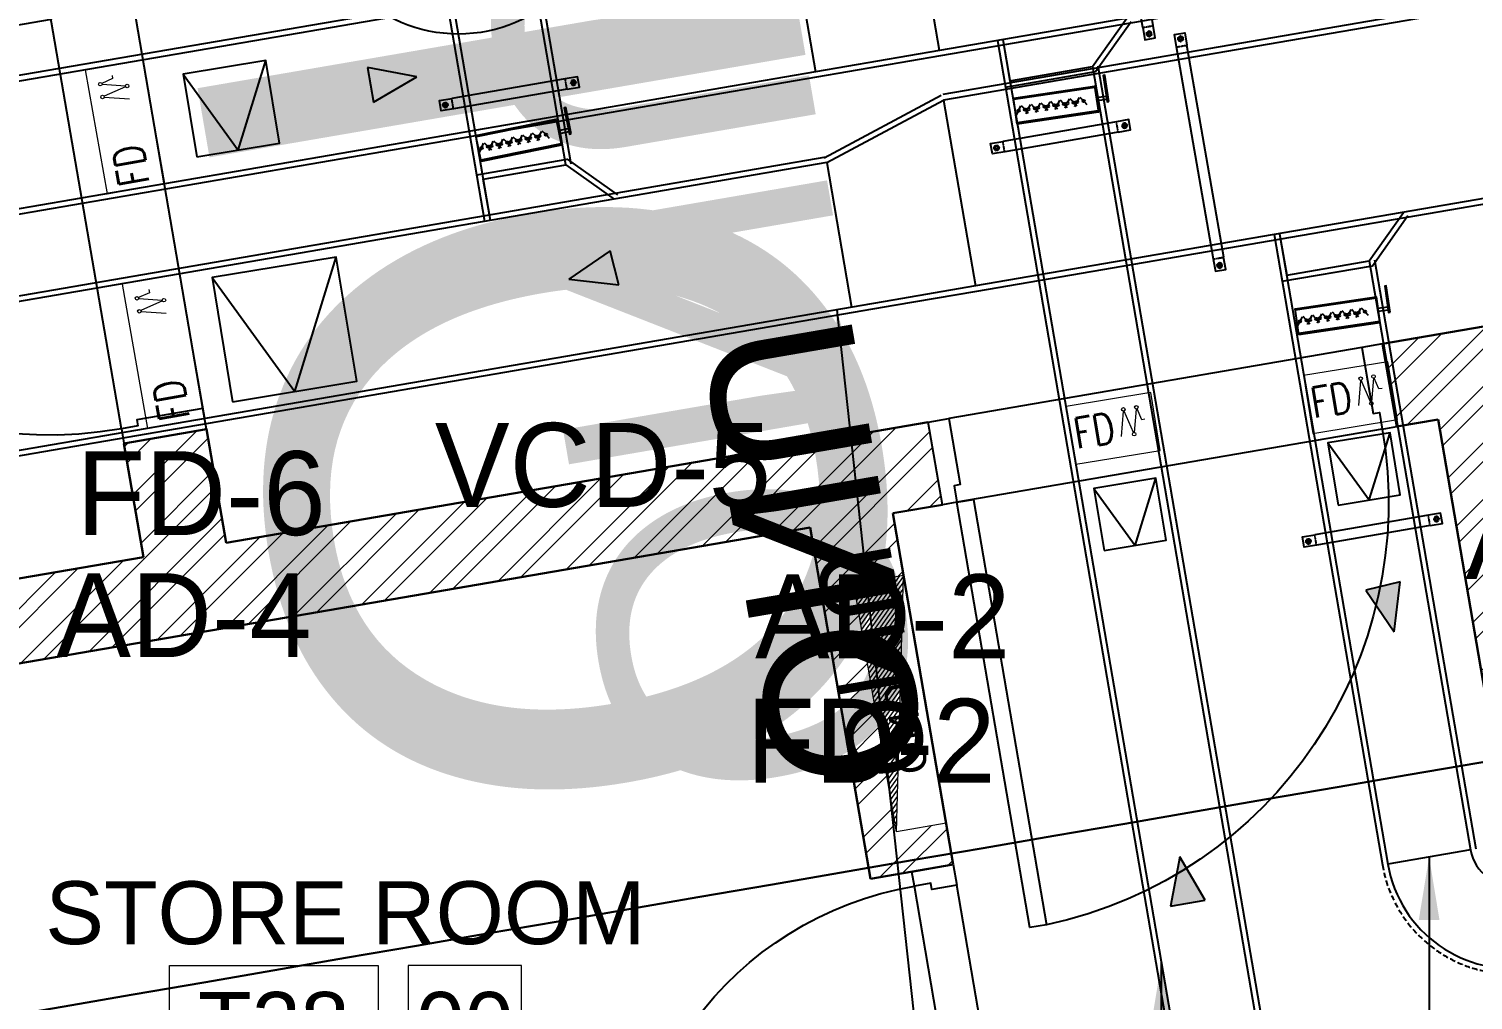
# Model space of a CAD drawing. Header units: millimetres. Extents: x -9226 to 166212, y -13 to 97274.
# Drawn here: x 18779 to 22225, y 18496 to 20812 of the extents above; entities that cross this region are included whole.
import ezdxf
from ezdxf.enums import TextEntityAlignment as Align

# ---------------------------------------------------------------- set-up
doc = ezdxf.new("R2010")
doc.units = ezdxf.units.MM
for name, pattern in [('01-AT-PLA Floor Plans$0$DASHED', [19.05, 12.7, -6.35]), ('23491-GN-XR-PLOT LIMIT$0$DASHED', [0.75, 0.5, -0.25]), ('HIDDEN', [9.525, 6.35, -3.175])]:
    doc.linetypes.add(name, pattern=pattern)
doc.layers.get('0').update_dxf_attribs({"color": 8})
for name, color, linetype in [('-EAD', 30, 'Continuous'), ('1.INS', 8, 'Continuous'), ('1.support 2', 7, 'Continuous'), ('23491-GN-XR-PLOT LIMIT$0$ARCADE', 8, 'Continuous'), ('23491-GN-XR-PLOT LIMIT$0$BUILDING', 8, 'Continuous'), ('23491-GN-XR-PLOT LIMIT$0$PODIUM', 8, 'Continuous'), ('23491-GN-XR-PLOT LIMIT$0$RETAIL', 8, 'Continuous'), ('23491-XR-AR-2ND FLOOR PLAN$0$23491-XR-AR-2ND FLOOR PLAN$0$23491-XR-AR-TYP-FLOOR$0$A-ELC-DP', 8, 'Continuous'), ('23491-XR-AR-2ND FLOOR PLAN$0$23491-XR-AR-2ND FLOOR PLAN$0$23491-XR-AR-TYP-FLOOR$0$A-ELC-DP @ 100', 8, 'Continuous'), ('23491-XR-AR-2ND FLOOR PLAN$0$23491-XR-AR-2ND FLOOR PLAN$0$23491-XR-AR-TYP-FLOOR$0$A-ELC-DP @ 1000', 8, 'Continuous'), ('23491-XR-AR-2ND FLOOR PLAN$0$23491-XR-AR-2ND FLOOR PLAN$0$23491-XR-AR-TYP-FLOOR$0$A-ELC-DP @ 2000', 8, 'Continuous'), ('23491-XR-AR-2ND FLOOR PLAN$0$23491-XR-AR-2ND FLOOR PLAN$0$23491-XR-AR-TYP-FLOOR$0$A-ELC-DP @ 250', 8, 'Continuous'), ('23491-XR-AR-2ND FLOOR PLAN$0$23491-XR-AR-2ND FLOOR PLAN$0$23491-XR-AR-TYP-FLOOR$0$A-ELC-DP @ 500', 8, 'Continuous'), ('23491-XR-AR-2ND FLOOR PLAN$0$23491-XR-AR-2ND FLOOR PLAN$0$A-VM-TEXT-01', 8, 'Continuous'), ('23491-XR-AR-2ND FLOOR PLAN$0$23491-XR-AR-2ND FLOOR PLAN$0$A-VM-TEXT-01 @ 1', 8, 'Continuous'), ('23491-XR-AR-2ND FLOOR PLAN$0$23491-XR-AR-2ND FLOOR PLAN$0$A-VM-WALL EXTERIOR', 8, 'Continuous'), ('EAD', 30, 'Continuous'), ('ETA-AC-SUPPORT', 25, 'Continuous'), ('FAD', 3, 'Continuous'), ('IZ-AC-VCD', 4, 'Continuous'), ('LETER LINE', 7, 'Continuous'), ('VCD SHE', 7, 'Continuous')]:
    doc.layers.add(name, color=color, linetype=linetype)
for name, color, linetype, lineweight in [('1.XREF', 8, 'Continuous', 9), ('23491-XR-AR-2ND FLOOR PLAN$0$23491-XR-AR-2ND FLOOR PLAN$0$23491-XR-AR-TYP-FLOOR$0$A-Glaz-Sill', 8, 'Continuous', 5), ('23491-XR-AR-2ND FLOOR PLAN$0$23491-XR-AR-2ND FLOOR PLAN$0$23491-XR-AR-TYP-FLOOR$0$A-WALL-PATT', 8, 'Continuous', 5), ('23491-XR-AR-2ND FLOOR PLAN$0$23491-XR-AR-2ND FLOOR PLAN$0$23491-XR-AR-TYP-FLOOR$0$Zone-6_30May22$0$TYP$0$2B+G+19+R Typical Floor$0$A-DOOR', 8, 'Continuous', 25), ('23491-XR-AR-2ND FLOOR PLAN$0$23491-XR-AR-2ND FLOOR PLAN$0$A-WALL', 8, 'Continuous', 30), ('23491-XR-AR-2ND FLOOR PLAN$0$23491-XR-AR-TYP-FLOOR$0$A-WALL-PATT', 8, 'Continuous', 5), ('23491-XR-AR-2ND FLOOR PLAN$0$23491-XR-AR-TYP-FLOOR$0$Zone-6_30May22$0$TYP$0$2B+G+19+R Typical Floor$0$A-DOOR', 8, 'Continuous', 25), ('23491-XR-AR-2ND FLOOR PLAN$0$A-FLOR-IDEN', 8, 'Continuous', 9), ('23491-XR-AR-2ND FLOOR PLAN$0$A-FLOR-IDEN @ 10', 8, 'Continuous', 9), ('23491-XR-AR-2ND FLOOR PLAN$0$A-FLOR-IDEN @ 100', 8, 'Continuous', 9), ('23491-XR-AR-2ND FLOOR PLAN$0$A-FLOR-IDEN @ 5', 8, 'Continuous', 9), ('23491-XR-AR-2ND FLOOR PLAN$0$A-FLOR-IDEN @ 8', 8, 'Continuous', 9), ('23491-XR-AR-2ND FLOOR PLAN$0$A-WALL', 8, 'Continuous', 30), ('23491-XR-AR-2ND FLOOR PLAN$0$A-WALL-CAVI', 8, 'Continuous', 15), ('A-ANNO-DIMS', 8, 'Continuous', 9), ('HVAC-VOL-SPD-S01-M-01-0400 R-01$0$HVAC-VOL-SPD-S01-M-01-0400 R-01$0$000-VL-M-FD', 20, 'Continuous', 20)]:
    doc.layers.add(name, color=color, linetype=linetype, lineweight=lineweight)
doc.styles.add('23491-XR-AR-2ND FLOOR PLAN$0$23491-XR-AR-2ND FLOOR PLAN$0$23491-XR-AR-TYP-FLOOR$0$SDC-TEXT-ARB', font='sdc-arb.shx')
doc.styles.add('23491-XR-AR-2ND FLOOR PLAN$0$23491-XR-AR-2ND FLOOR PLAN$0$ARIAL', font='arial.ttf')
doc.styles.add('23491-XR-AR-2ND FLOOR PLAN$0$23491-XR-AR-2ND FLOOR PLAN$0$SDC-TEXT_4_2', font='arial.ttf')
doc.styles.add('HVAC-VOL-SPD-S01-M-01-0400 R-01$0$HVAC-VOL-SPD-S01-M-01-0400 R-01$0$ROMANS', font='romans.shx', dxfattribs={"width": 0.75})
doc.styles.add('ROMANS', font='isocp.shx', dxfattribs={"width": 0.8})
doc.styles.add('SDC-TEXT-ARB', font='sdc-arb.shx', dxfattribs={"height": 0.5})
doc.dimstyles.new('JSE', dxfattribs={"dimtxt": 50, "dimasz": 150, "dimexe": 0.18, "dimexo": 0.0625, "dimgap": 50, "dimtad": 0, "dimdec": 0, "dimrnd": 5, "dimzin": 0, "dimdsep": 46, "dimtxsty": 'ROMANS', "dimcen": 0.09, "dimclrd": 7, "dimclre": 7, "dimclrt": 7, "dimadec": 0, "dimazin": 0, "dimtfac": 1, "dimtdec": 0, "dimtofl": 0, "dimtmove": 0, "dimatfit": 3, "dimfxl": 1, "dimtolj": 1, "dimtzin": 0, "dimarcsym": 1})

# ---------------------------------------------------------------- blocks, each defined once
blk = doc.blocks.new('*U539')
at = {"layer": '23491-XR-AR-2ND FLOOR PLAN$0$23491-XR-AR-TYP-FLOOR$0$Zone-6_30May22$0$TYP$0$2B+G+19+R Typical Floor$0$A-DOOR', "color": 8}
for p, q in [((1.065, 0), (0.035, 0)), ((1.05, -0.2), (0.05, -0.2))]:
    blk.add_line(p, q, dxfattribs=at)
blk.add_lwpolyline([(0.075, 0), (0.075, 1.0292), (0.035, 1.0292), (0.035, 0)], close=True, dxfattribs=at)
for points in [[(0.035, 0), (0, 0), (0, -0.2), (0.05, -0.2), (0.05, -0.04), (0.035, -0.04), (0.035, 0)], [(1.065, 0), (1.1, 0), (1.1, -0.2), (1.05, -0.2), (1.05, -0.04), (1.065, -0.04), (1.065, 0)]]:
    blk.add_lwpolyline(points, dxfattribs=at)
blk.add_arc((0.035, 0), 1.03, 0, 87.7744, dxfattribs=at)
blk = doc.blocks.new('23491-GN-XR-PLOT LIMIT')
at = {"layer": '23491-GN-XR-PLOT LIMIT$0$ARCADE', "color": 8}
blk.add_lwpolyline([(48271.7, 23525.6, 0.000496), (5000, 16088.4), (5000, 11014.2, -0.000526), (50902.2, 18902.5), (55000, 23715.1), (55000, 82243.6), (50763.6, 86480), (9264.6, 86480), (5000, 82215.4), (5000, 81480), (48692.6, 81480), (50500, 80172.6), (50500, 25555.4)], format="xyb", close=True, dxfattribs=at)
at = {"layer": '23491-GN-XR-PLOT LIMIT$0$BUILDING', "color": 8, "linetype": '23491-GN-XR-PLOT LIMIT$0$DASHED', "ltscale": 15, "flags": 128}
blk.add_lwpolyline([(48692.6, 81480), (11335.6, 81480), (10000, 80144.4), (10000, 6804.2, -0.000414), (46066.1, 13003.5), (50500, 17623.6), (50500, 80172.6)], format="xyb", close=True, dxfattribs=at)
at = {"layer": '23491-GN-XR-PLOT LIMIT$0$PODIUM', "color": 8, "linetype": '23491-GN-XR-PLOT LIMIT$0$DASHED', "ltscale": 15, "flags": 128}
blk.add_lwpolyline([(5000, 82215.4), (5000, 11014.2, -0.000526), (50902.2, 18902.5), (55000, 23715.1), (55000, 82243.6), (50763.6, 86480), (9264.6, 86480)], format="xyb", close=True, dxfattribs=at)
blk.add_lwpolyline([(5000, 82215.4), (5000, 11014.2, -0.000526), (50902.2, 18902.5), (55000, 23715.1), (55000, 82243.6), (50763.6, 86480), (9264.6, 86480)], format="xyb", close=True, dxfattribs=at)
at = {"layer": '23491-GN-XR-PLOT LIMIT$0$RETAIL', "color": 8}
blk.add_lwpolyline([(48271.7, 23525.6), (50500, 25555.4), (50500, 80172.6), (48692.6, 81480), (5000, 81480), (5000, 71480), (40000, 71480), (40000, 32256.2, 0.000401), (5000, 26236.7), (5000, 16088.4, -0.000496)], format="xyb", close=True, dxfattribs=at)
blk = doc.blocks.new('*U511')
at = {"layer": '23491-XR-AR-2ND FLOOR PLAN$0$23491-XR-AR-2ND FLOOR PLAN$0$23491-XR-AR-TYP-FLOOR$0$Zone-6_30May22$0$TYP$0$2B+G+19+R Typical Floor$0$A-DOOR', "color": 8}
for p, q in [((1.065, 0), (0.035, 0)), ((1.05, -0.2), (0.05, -0.2))]:
    blk.add_line(p, q, dxfattribs=at)
blk.add_lwpolyline([(0.075, 0), (0.075, 1.0292), (0.035, 1.0292), (0.035, 0)], close=True, dxfattribs=at)
for points in [[(0.035, 0), (0, 0), (0, -0.2), (0.05, -0.2), (0.05, -0.04), (0.035, -0.04), (0.035, 0)], [(1.065, 0), (1.1, 0), (1.1, -0.2), (1.05, -0.2), (1.05, -0.04), (1.065, -0.04), (1.065, 0)]]:
    blk.add_lwpolyline(points, dxfattribs=at)
blk.add_arc((0.035, 0), 1.03, 0, 87.7744, dxfattribs=at)
blk = doc.blocks.new('23491-XR-AR-2ND FLOOR PLAN$0$23491-XR-AR-2ND FLOOR PLAN$0$Unit No')
at = {"layer": '23491-XR-AR-2ND FLOOR PLAN$0$23491-XR-AR-2ND FLOOR PLAN$0$A-VM-TEXT-01', "color": 8}
blk.add_line((500945.3562, 2791435.179, 0), (500946.0562, 2791435.179, 0), dxfattribs=at)
blk.add_circle((500945.7062, 2791435.179, 0), 0.35, dxfattribs=at)
at = {"layer": '23491-XR-AR-2ND FLOOR PLAN$0$23491-XR-AR-2ND FLOOR PLAN$0$A-VM-TEXT-01', "color": 8, "style": '23491-XR-AR-2ND FLOOR PLAN$0$23491-XR-AR-2ND FLOOR PLAN$0$ARIAL'}
for tag, height, p in [('01', 0.2, (500945.7062, 2791435.3314)), ('0BR', 0.153, (500945.6978, 2791435.043, 0))]:
    blk.add_attdef(tag, text='', height=height, dxfattribs=at).set_placement(p, align=Align.MIDDLE_CENTER)
blk = doc.blocks.new('*U855')
at = {"layer": '23491-XR-AR-2ND FLOOR PLAN$0$23491-XR-AR-2ND FLOOR PLAN$0$A-VM-WALL EXTERIOR', "color": 8}
ref = blk.add_blockref('23491-XR-AR-2ND FLOOR PLAN$0$23491-XR-AR-2ND FLOOR PLAN$0$Unit No', (-500925902, -2791414029.8, 1.5), dxfattribs=dict(at, xscale=1000, yscale=1000, zscale=1000))
ref.add_attrib('01', '2', dxfattribs={"layer": '23491-XR-AR-2ND FLOOR PLAN$0$23491-XR-AR-2ND FLOOR PLAN$0$A-VM-TEXT-01 @ 1', "height": 200, "style": '23491-XR-AR-2ND FLOOR PLAN$0$23491-XR-AR-2ND FLOOR PLAN$0$ARIAL'}).set_placement((19804.3, 21301.7, 1.5), align=Align.MIDDLE_CENTER)
ref.add_attrib('0BR', '2-BR', dxfattribs={"layer": '23491-XR-AR-2ND FLOOR PLAN$0$23491-XR-AR-2ND FLOOR PLAN$0$A-VM-TEXT-01 @ 1', "height": 153, "style": '23491-XR-AR-2ND FLOOR PLAN$0$23491-XR-AR-2ND FLOOR PLAN$0$ARIAL'}).set_placement((19795.8, 21013.2, 1.5), align=Align.MIDDLE_CENTER)
blk = doc.blocks.new('*U513')
at = {"layer": '23491-XR-AR-2ND FLOOR PLAN$0$23491-XR-AR-2ND FLOOR PLAN$0$23491-XR-AR-TYP-FLOOR$0$Zone-6_30May22$0$TYP$0$2B+G+19+R Typical Floor$0$A-DOOR', "color": 8}
for p, q in [((0.865, 0), (0.035, 0)), ((0.85, -0.1), (0.05, -0.1))]:
    blk.add_line(p, q, dxfattribs=at)
blk.add_lwpolyline([(0.825, 0), (0.825, 0.829), (0.865, 0.829), (0.865, 0)], close=True, dxfattribs=at)
for points in [[(0.035, 0), (0, 0), (0, -0.1), (0.05, -0.1), (0.05, -0.04), (0.035, -0.04), (0.035, 0)], [(0.865, 0), (0.9, 0), (0.9, -0.1), (0.85, -0.1), (0.85, -0.04), (0.865, -0.04), (0.865, 0)]]:
    blk.add_lwpolyline(points, dxfattribs=at)
blk.add_arc((0.865, 0), 0.83, 92.7623, 180, dxfattribs=at)
blk = doc.blocks.new('*U723')
at = {"layer": '23491-XR-AR-2ND FLOOR PLAN$0$23491-XR-AR-2ND FLOOR PLAN$0$23491-XR-AR-TYP-FLOOR$0$A-ELC-DP @ 100', "color": 8, "lineweight": 25, "insert": (129.2, 99.7), "char_height": 72.149, "attachment_point": 1, "style": '23491-XR-AR-2ND FLOOR PLAN$0$23491-XR-AR-2ND FLOOR PLAN$0$23491-XR-AR-TYP-FLOOR$0$SDC-TEXT-ARB'}
blk.add_mtext_dynamic_manual_height_columns('{\\fArial|b0|i0|c0|p34;ONU}', width=72.149, gutter_width=360.7, heights=[0], dxfattribs=at)
at = {"layer": '23491-XR-AR-2ND FLOOR PLAN$0$23491-XR-AR-2ND FLOOR PLAN$0$23491-XR-AR-TYP-FLOOR$0$A-ELC-DP @ 1000', "color": 8, "lineweight": 25, "insert": (129.2, 99.7), "char_height": 721.494, "attachment_point": 1, "style": '23491-XR-AR-2ND FLOOR PLAN$0$23491-XR-AR-2ND FLOOR PLAN$0$23491-XR-AR-TYP-FLOOR$0$SDC-TEXT-ARB'}
blk.add_mtext_dynamic_manual_height_columns('{\\fArial|b0|i0|c0|p34;ONU}', width=721.494, gutter_width=3607.5, heights=[0], dxfattribs=at)
at = {"layer": '23491-XR-AR-2ND FLOOR PLAN$0$23491-XR-AR-2ND FLOOR PLAN$0$23491-XR-AR-TYP-FLOOR$0$A-ELC-DP @ 2000', "color": 8, "lineweight": 25, "insert": (129.2, 99.7), "char_height": 1442.988, "attachment_point": 1, "style": '23491-XR-AR-2ND FLOOR PLAN$0$23491-XR-AR-2ND FLOOR PLAN$0$23491-XR-AR-TYP-FLOOR$0$SDC-TEXT-ARB'}
blk.add_mtext_dynamic_manual_height_columns('{\\fArial|b0|i0|c0|p34;ONU}', width=1442.988, gutter_width=7214.9, heights=[0], dxfattribs=at)
at = {"layer": '23491-XR-AR-2ND FLOOR PLAN$0$23491-XR-AR-2ND FLOOR PLAN$0$23491-XR-AR-TYP-FLOOR$0$A-ELC-DP @ 250', "color": 8, "lineweight": 25, "insert": (129.2, 99.7), "char_height": 180.374, "attachment_point": 1, "style": '23491-XR-AR-2ND FLOOR PLAN$0$23491-XR-AR-2ND FLOOR PLAN$0$23491-XR-AR-TYP-FLOOR$0$SDC-TEXT-ARB'}
blk.add_mtext_dynamic_manual_height_columns('{\\fArial|b0|i0|c0|p34;ONU}', width=180.374, gutter_width=901.9, heights=[0], dxfattribs=at)
at = {"layer": '23491-XR-AR-2ND FLOOR PLAN$0$23491-XR-AR-2ND FLOOR PLAN$0$23491-XR-AR-TYP-FLOOR$0$A-ELC-DP @ 500', "color": 8, "lineweight": 25, "insert": (129.2, 99.7), "char_height": 360.747, "attachment_point": 1, "style": '23491-XR-AR-2ND FLOOR PLAN$0$23491-XR-AR-2ND FLOOR PLAN$0$23491-XR-AR-TYP-FLOOR$0$SDC-TEXT-ARB'}
blk.add_mtext_dynamic_manual_height_columns('{\\fArial|b0|i0|c0|p34;ONU}', width=360.747, gutter_width=1803.7, heights=[0], dxfattribs=at)
blk = doc.blocks.new('23491-XR-AR-2ND FLOOR PLAN$0$23491-XR-AR-2ND FLOOR PLAN$0$23491-XR-AR-TYP-FLOOR$0$A$C81039be2')
h = blk.add_hatch()
h.set_pattern_fill('ANSI31', color=8, scale=66.494154, angle=-360, style=0)
h.set_pattern_definition([(45, (-6738.033, -3450.009), (-5.877308, 5.877308), [])])
h.paths.add_polyline_path([(600, 120), (0, 0), (600, 0)])
at = {"color": 8}
blk.add_line((0, 0), (600, 120), dxfattribs=at)
blk.add_lwpolyline([(0, 120), (0, 0), (600, 0), (600, 120)], close=True, dxfattribs=at)
at = {"layer": '23491-XR-AR-2ND FLOOR PLAN$0$23491-XR-AR-2ND FLOOR PLAN$0$23491-XR-AR-TYP-FLOOR$0$A-ELC-DP'}
blk.add_blockref('*U723', (0, 0), dxfattribs=at)
blk = doc.blocks.new('*U531')
at = {"color": 8, "linetype": 'ByBlock'}
for points in [[(1.3, 0), (-7, 0), (-7, 4.5), (1.3, 4.5)], [(2.5, 0), (7, 0), (7, 4.5), (2.5, 4.5)]]:
    blk.add_lwpolyline(points, close=True, dxfattribs=at)
at = {"color": 8, "linetype": 'ByBlock', "style": '23491-XR-AR-2ND FLOOR PLAN$0$23491-XR-AR-2ND FLOOR PLAN$0$SDC-TEXT_4_2'}
for tag, p in [('ROOM-NAME-2', (0, 9.95)), ('ROOM-NAME-1', (0, 6.6)), ('ROOM-NO.', (-2.85, 2.2)), ('ROOM-FINISH', (4.75, 2.2))]:
    blk.add_attdef(tag, text='', height=2.5, dxfattribs=at).set_placement(p, align=Align.MIDDLE_CENTER)
blk = doc.blocks.new('*U847')
at = {"layer": '23491-XR-AR-2ND FLOOR PLAN$0$A-FLOR-IDEN @ 10', "color": 8}
ref = blk.add_blockref('*U531', (19534.5, 18308.3), dxfattribs=dict(at, xscale=5.999999999999999, yscale=5.999999999999999, zscale=5.999999999999999))
ref.add_attrib('ROOM-NO.', 'T28', dxfattribs={"layer": '0', "color": 0, "linetype": 'ByBlock', "height": 15, "style": '23491-XR-AR-2ND FLOOR PLAN$0$23491-XR-AR-2ND FLOOR PLAN$0$SDC-TEXT_4_2'}).set_placement((19517.4, 18321.5), align=Align.MIDDLE_CENTER)
ref.add_attrib('ROOM-FINISH', '00', dxfattribs={"layer": '0', "color": 0, "linetype": 'ByBlock', "height": 15, "style": '23491-XR-AR-2ND FLOOR PLAN$0$23491-XR-AR-2ND FLOOR PLAN$0$SDC-TEXT_4_2'}).set_placement((19563, 18321.5), align=Align.MIDDLE_CENTER)
ref.add_attrib('ROOM-NAME-1', 'STORE ROOM', dxfattribs={"layer": '0', "color": 0, "linetype": 'ByBlock', "height": 15, "style": '23491-XR-AR-2ND FLOOR PLAN$0$23491-XR-AR-2ND FLOOR PLAN$0$SDC-TEXT_4_2'}).set_placement((19534.5, 18347.9), align=Align.MIDDLE_CENTER)
at = {"layer": '23491-XR-AR-2ND FLOOR PLAN$0$A-FLOR-IDEN @ 100', "color": 8}
ref = blk.add_blockref('*U531', (19534.5, 18308.3), dxfattribs=dict(at, xscale=60, yscale=60, zscale=60))
ref.add_attrib('ROOM-NO.', 'T28', dxfattribs={"layer": '0', "color": 0, "linetype": 'ByBlock', "height": 150, "style": '23491-XR-AR-2ND FLOOR PLAN$0$23491-XR-AR-2ND FLOOR PLAN$0$SDC-TEXT_4_2'}).set_placement((19363.5, 18440.3), align=Align.MIDDLE_CENTER)
ref.add_attrib('ROOM-FINISH', '00', dxfattribs={"layer": '0', "color": 0, "linetype": 'ByBlock', "height": 150, "style": '23491-XR-AR-2ND FLOOR PLAN$0$23491-XR-AR-2ND FLOOR PLAN$0$SDC-TEXT_4_2'}).set_placement((19819.5, 18440.3), align=Align.MIDDLE_CENTER)
ref.add_attrib('ROOM-NAME-1', 'STORE ROOM', dxfattribs={"layer": '0', "color": 0, "linetype": 'ByBlock', "height": 150, "style": '23491-XR-AR-2ND FLOOR PLAN$0$23491-XR-AR-2ND FLOOR PLAN$0$SDC-TEXT_4_2'}).set_placement((19534.5, 18704.3), align=Align.MIDDLE_CENTER)
at = {"layer": '23491-XR-AR-2ND FLOOR PLAN$0$A-FLOR-IDEN @ 5', "color": 8}
ref = blk.add_blockref('*U531', (19534.5, 18308.3), dxfattribs=dict(at, xscale=3, yscale=3, zscale=3))
ref.add_attrib('ROOM-NO.', 'T28', dxfattribs={"layer": '0', "color": 0, "linetype": 'ByBlock', "height": 7.5, "style": '23491-XR-AR-2ND FLOOR PLAN$0$23491-XR-AR-2ND FLOOR PLAN$0$SDC-TEXT_4_2'}).set_placement((19525.9, 18314.9), align=Align.MIDDLE_CENTER)
ref.add_attrib('ROOM-FINISH', '00', dxfattribs={"layer": '0', "color": 0, "linetype": 'ByBlock', "height": 7.5, "style": '23491-XR-AR-2ND FLOOR PLAN$0$23491-XR-AR-2ND FLOOR PLAN$0$SDC-TEXT_4_2'}).set_placement((19548.7, 18314.9), align=Align.MIDDLE_CENTER)
ref.add_attrib('ROOM-NAME-1', 'STORE ROOM', dxfattribs={"layer": '0', "color": 0, "linetype": 'ByBlock', "height": 7.5, "style": '23491-XR-AR-2ND FLOOR PLAN$0$23491-XR-AR-2ND FLOOR PLAN$0$SDC-TEXT_4_2'}).set_placement((19534.5, 18328.1), align=Align.MIDDLE_CENTER)
at = {"layer": '23491-XR-AR-2ND FLOOR PLAN$0$A-FLOR-IDEN @ 8', "color": 8}
ref = blk.add_blockref('*U531', (19534.5, 18308.3), dxfattribs=dict(at, xscale=4.8, yscale=4.8, zscale=4.8))
ref.add_attrib('ROOM-NO.', 'T28', dxfattribs={"layer": '0', "color": 0, "linetype": 'ByBlock', "height": 12, "style": '23491-XR-AR-2ND FLOOR PLAN$0$23491-XR-AR-2ND FLOOR PLAN$0$SDC-TEXT_4_2'}).set_placement((19520.8, 18318.9), align=Align.MIDDLE_CENTER)
ref.add_attrib('ROOM-FINISH', '00', dxfattribs={"layer": '0', "color": 0, "linetype": 'ByBlock', "height": 12, "style": '23491-XR-AR-2ND FLOOR PLAN$0$23491-XR-AR-2ND FLOOR PLAN$0$SDC-TEXT_4_2'}).set_placement((19557.3, 18318.9), align=Align.MIDDLE_CENTER)
ref.add_attrib('ROOM-NAME-1', 'STORE ROOM', dxfattribs={"layer": '0', "color": 0, "linetype": 'ByBlock', "height": 12, "style": '23491-XR-AR-2ND FLOOR PLAN$0$23491-XR-AR-2ND FLOOR PLAN$0$SDC-TEXT_4_2'}).set_placement((19534.5, 18340), align=Align.MIDDLE_CENTER)
blk = doc.blocks.new('23491-XR-AR-2ND FLOOR PLAN')
at = {"layer": '23491-XR-AR-2ND FLOOR PLAN$0$23491-XR-AR-2ND FLOOR PLAN$0$23491-XR-AR-TYP-FLOOR$0$A-WALL-PATT'}
h = blk.add_hatch(dxfattribs=at)
h.set_pattern_fill('ANSI32', color=8, scale=10)
h.paths.add_polyline_path([(17067.6, 18704), (16932.2, 19492.4), (16833.6, 19475.5), (16850.5, 19376.9), (15667.9, 19173.7), (15396.9, 20750.6), (16579.6, 20953.8), (16698.1, 20263.9), (16796.7, 20280.9), (16703.5, 20822.9), (17344.1, 20933), (17323.8, 21051.3), (17767.3, 21127.5), (17787.6, 21009.2), (17982.2, 21042.6), (17961.9, 21160.9), (18555.8, 21263), (18576.1, 21144.7), (18773.2, 21178.6), (18819.8, 20907.6), (19016.8, 20941.4), (18944.9, 21360.3), (19191.3, 21402.6), (19157.4, 21599.7), (12522.3, 20459.7), (12556.3, 20262.5), (13770.7, 20471.2), (13787.7, 20372.6), (13886.2, 20389.6), (13869.3, 20488.1), (15298.3, 20733.7), (15569.3, 19156.8), (14140.3, 18911.2), (14021.7, 19601.1), (13923.2, 19584.2), (14363.5, 17021.7), (14262.6, 17004.4), (14279.6, 16905.8), (15070.3, 17041.7), (15053.4, 17140.3), (14462, 17038.7), (14157.2, 18812.7), (16867.5, 19278.4), (16969.1, 18687.1)])
edge = h.paths.add_edge_path(flags=16)
edge.add_line((18741.8, 21376.1), (18733.4, 21425.4))
edge.add_line((18733.4, 21425.4), (16614.4, 21061.3))
edge.add_line((16614.4, 21061.3), (16622.9, 21012))
edge.add_line((16622.9, 21012), (18741.9, 21376.1))
at = {"layer": '23491-XR-AR-2ND FLOOR PLAN$0$23491-XR-AR-TYP-FLOOR$0$A-WALL-PATT'}
h = blk.add_hatch(dxfattribs=at)
h.set_pattern_fill('ANSI32', color=8, scale=10)
h.paths.add_polyline_path([(22314.8, 18873.3), (22141.7, 19880.3), (22043.2, 19863.4), (22009.3, 20060.5), (28809.6, 21229), (28843.5, 21032), (26182.5, 20574.7), (26083.9, 20557.8), (26067, 20656.3), (25475.7, 20554.7), (25628, 19668), (25529.5, 19651.1), (25394, 20439.2), (22240.3, 19897.2), (22413.3, 18890.3)])
h = blk.add_hatch(dxfattribs=at)
h.set_pattern_fill('ANSI32', color=8, scale=10)
h.paths.add_polyline_path([(18772.2, 16460.3), (18738.4, 16657.4), (19034, 16708.2), (18983.2, 17003.9), (19248.2, 17049.4), (19332.9, 16556.6)])
h.paths.add_polyline_path([(18884.7, 16986.9), (18918.5, 16789.8), (18721.4, 16755.9), (18687.6, 16953)])
h.paths.add_polyline_path([(20984.7, 18819), (20967.8, 18917.6), (20849.5, 18897.3), (20747.9, 19488.6), (20866.2, 19508.9), (20840.8, 19656.8), (20959, 19677.1), (20925.2, 19874.2), (19249.7, 19586.3), (19203.1, 19857.3), (19006.1, 19823.4), (19052.5, 19553), (18067.1, 19383.1), (18968.7, 14136), (19165.8, 14169.9), (18789.2, 16361.7), (19448.4, 16475), (19346.8, 17066.3), (21131.7, 17373), (21233.4, 16781.7), (21331.9, 16798.6), (21213.4, 17488.5), (21095.1, 17468.2), (21018.7, 17911.6), (20940, 17898.1), (21016.3, 17454.7), (18670.6, 17051.6), (18298.1, 19219.8), (20643.7, 19622.9), (20787.6, 18785.2)])
at = {"layer": '23491-XR-AR-2ND FLOOR PLAN$0$23491-XR-AR-2ND FLOOR PLAN$0$A-WALL', "color": 8}
for p, q in [((22141.7, 19880.3, 0), (22272.4, 19119.7, 0)), ((20959, 19677.1, 0), (20840.8, 19656.8, 0)), ((20840.8, 19656.8, 0), (20984.7, 18819, 0)), ((20643.7, 19622.9, 0), (20787.6, 18785.2, 0)), ((20984.7, 18819), (20787.6, 18785.2))]:
    blk.add_line(p, q, dxfattribs=at)
at = {"layer": '23491-XR-AR-2ND FLOOR PLAN$0$A-WALL', "color": 8}
for p, q in [((28809.6, 21229, 0), (22009.3, 20060.5, 0)), ((22009.3, 20060.5, 0), (22043.2, 19863.4, 0)), ((19006, 19823.4, 0.1), (19203.1, 19857.3, 0.1)), ((19203.1, 19857.3, 0.1), (19249.7, 19586.3, 0)), ((19249.7, 19586.3, 0), (20925.2, 19874.2, 0)), ((22043.2, 19863.4, 0), (22141.7, 19880.3, 0)), ((19052.6, 19552.4, 0), (19006, 19823.4, 0.1)), ((20643.7, 19622.9, 0), (18298.1, 19219.8, 0)), ((18067.1, 19383.1, 0), (19052.6, 19552.4, 0))]:
    blk.add_line(p, q, dxfattribs=at)
at = {"layer": '23491-XR-AR-2ND FLOOR PLAN$0$23491-XR-AR-2ND FLOOR PLAN$0$23491-XR-AR-TYP-FLOOR$0$A-Glaz-Sill', "color": 8, "lineweight": 25, "xscale": -1, "rotation": 279.7502717208989}
blk.add_blockref('23491-XR-AR-2ND FLOOR PLAN$0$23491-XR-AR-2ND FLOOR PLAN$0$23491-XR-AR-TYP-FLOOR$0$A$C81039be2', (20849.5, 18897.3, 0), dxfattribs=at)
at = {"layer": '23491-XR-AR-2ND FLOOR PLAN$0$23491-XR-AR-2ND FLOOR PLAN$0$23491-XR-AR-TYP-FLOOR$0$Zone-6_30May22$0$TYP$0$2B+G+19+R Typical Floor$0$A-DOOR', "color": 8, "extrusion": (-0.000258038, -4.43402e-05, 1), "xscale": -1000.000000000029, "yscale": 1000.000000000011, "zscale": 1000.000000000021, "rotation": 99.75023998620908}
blk.add_blockref('*U511', (18819.8, 20907.6, -5.8), dxfattribs=at)
at = {"layer": '23491-XR-AR-2ND FLOOR PLAN$0$23491-XR-AR-2ND FLOOR PLAN$0$23491-XR-AR-TYP-FLOOR$0$Zone-6_30May22$0$TYP$0$2B+G+19+R Typical Floor$0$A-DOOR', "color": 8, "xscale": -1000.000000000004, "yscale": 1000.000000000004, "zscale": 1000.000000000003, "rotation": 99.72907901304299}
blk.add_blockref('*U513', (20886.2, 18802.1), dxfattribs=at)
at = {"layer": '23491-XR-AR-2ND FLOOR PLAN$0$23491-XR-AR-TYP-FLOOR$0$Zone-6_30May22$0$TYP$0$2B+G+19+R Typical Floor$0$A-DOOR', "color": 8, "xscale": -1000.000000000016, "yscale": 1000.000000000016, "zscale": 1000.000000000002, "rotation": 189.7502717559904}
blk.add_blockref('*U539', (20959, 19677.1), dxfattribs=at)
at = {"layer": '23491-XR-AR-2ND FLOOR PLAN$0$A-FLOR-IDEN'}
blk.add_blockref('*U847', (0, 0), dxfattribs=at)
at = {"layer": '23491-XR-AR-2ND FLOOR PLAN$0$A-WALL-CAVI', "color": 8}
blk.add_blockref('23491-GN-XR-PLOT LIMIT', (0, 0), dxfattribs=at)
at = {"layer": 'VCD SHE'}
blk.add_blockref('*U855', (0, 0), dxfattribs=at)
blk = doc.blocks.new('XREF')
at = {"layer": 'A-ANNO-DIMS', "color": 8}
blk.add_blockref('23491-XR-AR-2ND FLOOR PLAN', (0, 0), dxfattribs=at)
blk = doc.blocks.new('*U542')
at = {"layer": 'IZ-AC-VCD', "color": 5, "extrusion": (0, 0, -1)}
for p, q in [((41.5, 467.5), (41.5, 416.7)), ((58.5, 416.7), (58.5, 467.5))]:
    blk.add_line(p, q, dxfattribs=at)
at = {"layer": 'IZ-AC-VCD', "color": 5}
for p, q in [((-10, 416.7), (-10, 0)), ((110, 416.7), (110, 0))]:
    blk.add_line(p, q, dxfattribs=at)
for points in [[(29.2, 475.9), (165.1, 475.9), (165.1, 467.5), (29.2, 467.5)], [(-16.7, 0), (116.7, 0), (116.7, 416.7), (-16.7, 416.7)]]:
    blk.add_lwpolyline(points, close=True, dxfattribs=at)
at = {"layer": 'IZ-AC-VCD', "color": 7, "extrusion": (0, 0, -1)}
for points in [[(-28.6, 364.9), (-45.1, 353.4)], [(-28.6, 314.9), (-45.1, 303.4)], [(-28.6, 301.8), (-45.1, 313.2)], [(-54.9, 346.6), (-71.4, 335.1)], [(-54.9, 320.1), (-71.4, 331.5)], [(-54.9, 296.6), (-71.4, 285.1)], [(-28.6, 264.9), (-45.1, 253.4)], [(-28.6, 251.8), (-45.1, 263.2)], [(-54.9, 270.1), (-71.4, 281.5)], [(-54.9, 246.6), (-71.4, 235.1)], [(-54.9, 220.1), (-71.4, 231.5)], [(-28.6, 214.9), (-45.1, 203.4)], [(-28.6, 201.8), (-45.1, 213.2)], [(-28.6, 164.9), (-45.1, 153.4)], [(-28.6, 151.8), (-45.1, 163.2)], [(-54.9, 196.6), (-71.4, 185.1)], [(-54.9, 170.1), (-71.4, 181.5)], [(-28.6, 114.9), (-45.1, 103.4)], [(-28.6, 101.8), (-45.1, 113.2)], [(-54.9, 146.6), (-71.4, 135.1)], [(-54.9, 120.1), (-71.4, 131.5)], [(-54.9, 96.6), (-71.4, 85.1)], [(-54.9, 70.1), (-71.4, 81.5)], [(-28.6, 64.9), (-45.1, 53.4)], [(-28.6, 51.8), (-45.1, 63.2)], [(-28.6, 1.8), (-45.1, 13.2)], [(-54.9, 46.6), (-71.4, 35.1)], [(-54.9, 20.1), (-71.4, 31.5)]]:
    blk.add_lwpolyline(points, dxfattribs=at)
for centre in [(-50, 350), (-50, 316.7), (-50, 300), (-50, 266.7), (-50, 250), (-50, 216.7), (-50, 200), (-50, 166.7), (-50, 150), (-50, 116.7), (-50, 100), (-50, 66.7), (-50, 50), (-50, 16.7)]:
    blk.add_circle(centre, 6, dxfattribs=at)
blk = doc.blocks.new('*U291')
at = {"layer": 'HVAC-VOL-SPD-S01-M-01-0400 R-01$0$HVAC-VOL-SPD-S01-M-01-0400 R-01$0$000-VL-M-FD'}
for p, q in [((228, 106.6), (213.4, 48.1)), ((243.7, 52.1), (230.1, 106.6)), ((259.3, 106.6), (245.7, 52.1)), ((268.2, 79.4), (261.3, 106.6)), ((276, 79.4), (268.2, 79.4))]:
    blk.add_line(p, q, dxfattribs=at)
blk.add_lwpolyline([(95.5, 140), (95.5, 0), (300, 0), (300, 140)], close=True, dxfattribs=at)
for centre in [(229, 110.7), (260.3, 110.7), (244.7, 48.1)]:
    blk.add_circle(centre, 4.17, dxfattribs=at)
at = {"layer": 'HVAC-VOL-SPD-S01-M-01-0400 R-01$0$HVAC-VOL-SPD-S01-M-01-0400 R-01$0$000-VL-M-FD', "style": 'HVAC-VOL-SPD-S01-M-01-0400 R-01$0$HVAC-VOL-SPD-S01-M-01-0400 R-01$0$ROMANS', "width": 0.8}
blk.add_text('FD', height=72.53, rotation=360, dxfattribs=at).set_placement((103.6, 72.2), align=Align.MIDDLE_LEFT)
blk = doc.blocks.new('*U292')
at = {"layer": 'HVAC-VOL-SPD-S01-M-01-0400 R-01$0$HVAC-VOL-SPD-S01-M-01-0400 R-01$0$000-VL-M-FD'}
for p, q in [((228, 106.6), (213.4, 48.1)), ((243.7, 52.1), (230.1, 106.6)), ((259.3, 106.6), (245.7, 52.1)), ((268.2, 79.4), (261.3, 106.6)), ((276, 79.4), (268.2, 79.4))]:
    blk.add_line(p, q, dxfattribs=at)
blk.add_lwpolyline([(-50, 140), (-50, 0), (300, 0), (300, 140)], close=True, dxfattribs=at)
for centre in [(229, 110.7), (260.3, 110.7), (244.7, 48.1)]:
    blk.add_circle(centre, 4.17, dxfattribs=at)
at = {"layer": 'HVAC-VOL-SPD-S01-M-01-0400 R-01$0$HVAC-VOL-SPD-S01-M-01-0400 R-01$0$000-VL-M-FD', "style": 'HVAC-VOL-SPD-S01-M-01-0400 R-01$0$HVAC-VOL-SPD-S01-M-01-0400 R-01$0$ROMANS', "width": 0.8}
blk.add_text('FD', height=72.53, rotation=360, dxfattribs=at).set_placement((-41.9, 72.2), align=Align.MIDDLE_LEFT)
blk = doc.blocks.new('*U293')
at = {"layer": 'HVAC-VOL-SPD-S01-M-01-0400 R-01$0$HVAC-VOL-SPD-S01-M-01-0400 R-01$0$000-VL-M-FD'}
for p, q in [((228, 106.6), (213.4, 48.1)), ((243.7, 52.1), (230.1, 106.6)), ((259.3, 106.6), (245.7, 52.1)), ((268.2, 79.4), (261.3, 106.6)), ((276, 79.4), (268.2, 79.4))]:
    blk.add_line(p, q, dxfattribs=at)
blk.add_lwpolyline([(0, 140), (0, 0), (300, 0), (300, 140)], close=True, dxfattribs=at)
for centre in [(229, 110.7), (260.3, 110.7), (244.7, 48.1)]:
    blk.add_circle(centre, 4.17, dxfattribs=at)
at = {"layer": 'HVAC-VOL-SPD-S01-M-01-0400 R-01$0$HVAC-VOL-SPD-S01-M-01-0400 R-01$0$000-VL-M-FD', "style": 'HVAC-VOL-SPD-S01-M-01-0400 R-01$0$HVAC-VOL-SPD-S01-M-01-0400 R-01$0$ROMANS', "width": 0.8}
blk.add_text('FD', height=72.53, rotation=360, dxfattribs=at).set_placement((8.1, 72.2), align=Align.MIDDLE_LEFT)
blk = doc.blocks.new('HVAC-VOL-SPD-S01-M-01-0400 R-01$0$HVAC-VOL-SPD-S01-M-01-0400 R-01$0$A$C2F9C6816')
blk.add_hatch(color=256).paths.add_polyline_path([(-198.8, -78.6), (-398.8, -153.6), (-198.8, -228.6)])
for p, q in [((-198.8, -78.6), (-398.8, -153.6)), ((-198.8, -228.6), (-198.8, -78.6)), ((-398.8, -153.6), (-198.8, -228.6))]:
    blk.add_line(p, q)
blk = doc.blocks.new('t')
at = {"layer": 'ETA-AC-SUPPORT', "color": 7, "linetype": 'HIDDEN', "ltscale": 0.3, "extrusion": (2.40653e-07, 5.25136e-08, 1)}
for p, q in [((4429.3, -9484.4, 0), (4379.3, -9484.4, 0)), ((4392.9, -9513, 0), (4404.3, -9506.4, 0)), ((4392.9, -9526.2, 0), (4392.9, -9513, 0)), ((4392.9, -9526.2, 0), (4404.3, -9532.9, 0)), ((4415.8, -9513, 0), (4404.3, -9506.4, 0)), ((4415.8, -9526.2, 0), (4404.3, -9532.9, 0)), ((4415.8, -9526.2, 0), (4415.8, -9513, 0))]:
    blk.add_line(p, q, dxfattribs=at)
at = {"layer": 'ETA-AC-SUPPORT', "color": 7, "linetype": 'Continuous', "ltscale": 0.3, "extrusion": (2.40653e-07, 5.25136e-08, 1), "elevation": 0}
blk.add_lwpolyline([(4429.3, -9484.4), (4429.3, -9543.9), (4379.3, -9543.9), (4379.3, -9484.4)], dxfattribs=at)
at = {"layer": 'ETA-AC-SUPPORT', "color": 7, "linetype": 'HIDDEN', "ltscale": 0.3, "extrusion": (2.40653e-07, 5.25136e-08, 1)}
for radius in [11.5, 6]:
    blk.add_circle((4404.3, -9519.6, 0), radius, dxfattribs=at)
blk = doc.blocks.new('*U556')
at = {"layer": 'ETA-AC-SUPPORT', "color": 7, "linetype": 'Continuous', "ltscale": 0.3, "extrusion": (2.40653e-07, 5.25136e-08, 1)}
for p, q in [((4404.3, -9001.8, 0), (4404.3, -9514.1, 0)), ((4429.3, -9001.8, 0), (4429.3, -9514.1, 0))]:
    blk.add_line(p, q, dxfattribs=at)
at = {"color": 7, "linetype": 'Continuous', "xscale": -0.5, "yscale": 0.5, "zscale": 0.5, "rotation": 180}
blk.add_blockref('t', (2214.7, -13744, 0), dxfattribs=at)
at = {"color": 7, "linetype": 'Continuous', "xscale": 0.5, "yscale": 0.5, "zscale": 0.5}
blk.add_blockref('t', (2214.7, -4771.9, 0), dxfattribs=at)
blk = doc.blocks.new('*U549')
at = {"layer": 'ETA-AC-SUPPORT', "color": 7, "linetype": 'Continuous', "ltscale": 0.3, "extrusion": (2.40653e-07, 5.25136e-08, 1)}
for p, q in [((4404.3, -9239.6, 0), (4404.3, -9514.1, 0)), ((4429.3, -9239.6, 0), (4429.3, -9514.1, 0))]:
    blk.add_line(p, q, dxfattribs=at)
at = {"color": 7, "linetype": 'Continuous', "xscale": -0.5, "yscale": 0.5, "zscale": 0.5, "rotation": 180}
blk.add_blockref('t', (2214.7, -13981.8, 0), dxfattribs=at)
at = {"color": 7, "linetype": 'Continuous', "xscale": 0.5, "yscale": 0.5, "zscale": 0.5}
blk.add_blockref('t', (2214.7, -4771.9, 0), dxfattribs=at)
blk = doc.blocks.new('AD-01')
at = {"layer": 'VCD SHE'}
blk.add_lwpolyline([(62669, 57326.1), (62819, 57326.1), (62819, 57476.1), (62669, 57476.1)], close=True, dxfattribs=at)
blk.add_lwpolyline([(62669, 57476.1), (62744, 57326.1), (62819, 57476.1)], dxfattribs=at)

msp = doc.modelspace()

# ---------------------------------------------------------------- block references
at = {"layer": '1.XREF'}
msp.add_blockref('XREF', (0, 0), dxfattribs=at)

# ---------------------------------------------------------------- next in the draw order: linework, layer by layer
at = {"layer": '1.INS', "extrusion": (-0.000514324, -8.83852e-05, 1)}
for points, elevation in [([(20073.4, 20489.4), (19331.2, 24808.3)], -18), ([(19867.6, 20352.6), (19108.5, 24770)], -18), ([(32224.4, 22684.2), (20954.2, 20747.4)], -18.8), ([(30737, 22335), (20959.8, 20654.8)], -18), ([(30817.6, 21866), (21040.4, 20185.8)], -18), ([(20603.3, 21017.9), (18679.9, 20687.4)], -18.8), ([(21090.2, 20784), (21109.4, 20672.6), (21324.6, 20709.6), (21409.3, 20829.5)], -18.8), ([(21090.2, 20784), (21629.4, 17646.4)], -18.8), ([(20954.2, 20747.4), (20658.5, 20696.6)], -18.8), ([(21329.9, 20723.7), (21852.2, 17684.7)], -18.8), ([(20658.5, 20696.6), (18735.1, 20366.1)], -18.8), ([(20677.1, 20504.2), (20955.8, 20653.4)], -18), ([(20681, 20505.5), (18236.4, 20085.4)], -18), ([(19867.6, 20352.6), (19848.5, 20463.9), (20063.7, 20500.9), (20183.6, 20416.2)], -18), ([(21750.7, 20321), (21769.9, 20209.7), (21985.1, 20246.7), (22069.8, 20366.5)], -18), ([(21750.7, 20321), (22009, 18818.1)], -18), ([(21990.4, 20260.8), (22231.8, 18856.4)], -18), ([(21040.4, 20185.8), (20843.2, 20151.9)], -18), ([(20843.2, 20151.9), (18300.1, 19714.9)], -18)]:
    msp.add_lwpolyline(points, dxfattribs=dict(at, elevation=elevation))
at = {"layer": '1.INS', "linetype": '01-AT-PLA Floor Plans$0$DASHED', "extrusion": (-0.001129, 0.000425148, 0.999999)}
msp.add_arc((22317.5, 18871.2, -22), 313, 189.7509, 279.7509, dxfattribs=at)
at = {"layer": 'EAD', "extrusion": (-0.000514324, -8.83852e-05, 1), "elevation": -18.8}
for points in [[(32222.2, 22697), (20952, 20760.3)], [(20952, 20760.3), (20875.7, 21204.1)], [(20605.5, 21005.1), (18682.1, 20674.6)], [(20605.5, 21005.1), (20656.3, 20709.4)], [(21103, 20786.2), (21120, 20687.7), (21317.1, 20721.5), (21398.7, 20837)], [(21103, 20786.2), (21642.2, 17648.6)], [(20952, 20760.3), (20656.3, 20709.4)], [(21317.1, 20721.5), (21839.3, 17682.5)], [(20656.3, 20709.4), (18732.9, 20378.9)]]:
    msp.add_lwpolyline(points, dxfattribs=at)
at = {"layer": 'FAD', "extrusion": (-0.001129, 0.000425148, 0.999999)}
msp.add_line((22218.9, 18854.2, -4.9), (22021.8, 18820.4, -5.1), dxfattribs=at)
at = {"layer": 'FAD', "extrusion": (-0.000514324, -8.83852e-05, 1), "elevation": -18}
for points in [[(20060.6, 20487.2), (19318.4, 24806.1)], [(19880.4, 20354.8), (19121.3, 24772.2)], [(30739.2, 22322.2), (20962, 20642)], [(30815.4, 21878.8), (21038.1, 20198.6)], [(20683.2, 20492.7), (20962, 20642)], [(20962, 20642), (21038.1, 20198.6)], [(20683.2, 20492.7), (18238.6, 20072.6)], [(19880.4, 20354.8), (19863.5, 20453.3), (20060.6, 20487.2), (20176.1, 20405.6)], [(20683.2, 20492.7), (20742.5, 20147.8)], [(21763.6, 20323.2), (21780.5, 20224.7), (21977.6, 20258.6), (22059.2, 20374)], [(21763.6, 20323.2), (22021.8, 18820.3)], [(21977.6, 20258.6), (22218.9, 18854.2)], [(21038.1, 20198.6), (20841, 20164.7)], [(20841, 20164.7), (18297.9, 19727.7)]]:
    msp.add_lwpolyline(points, dxfattribs=at)
at = {"layer": 'FAD', "extrusion": (-0.001129, 0.000425148, 0.999999)}
for radius in [100, 300]:
    msp.add_arc((22317.5, 18871.2, -22), radius, 189.7509, 279.7509, dxfattribs=at)

# ---------------------------------------------------------------- next in the draw order: block references
at = {"layer": '-EAD', "extrusion": (3.51945e-05, 4.45787e-07, 1), "xscale": 0.5613210269334036, "yscale": 0.5613210269334036, "zscale": 0.5613210269334036, "rotation": 189.9148209486973}
msp.add_blockref('HVAC-VOL-SPD-S01-M-01-0400 R-01$0$HVAC-VOL-SPD-S01-M-01-0400 R-01$0$A$C2F9C6816', (17858, 20553.1, 46640458.9), dxfattribs=at)
at = {"layer": '-EAD', "extrusion": (-4.45787e-07, 3.51945e-05, 1), "xscale": 0.5613210269334037, "yscale": 0.5613210269334037, "zscale": 0.5613210269334037, "rotation": 279.9148209495963}
msp.add_blockref('HVAC-VOL-SPD-S01-M-01-0400 R-01$0$HVAC-VOL-SPD-S01-M-01-0400 R-01$0$A$C2F9C6816', (21669.5, 16990.5, 46640452.7), dxfattribs=at)
at = {"layer": '1.support 2', "linetype": 'ByBlock', "extrusion": (6.40101e-06, -3.46104e-05, 1), "xscale": 1.001591528757322, "yscale": 1.001591528757322, "zscale": 1.001591528757322, "rotation": 189.8236558621095}
for p in [(27346.8, 12688, -0.4), (27515.1, 12135.9, -0.3)]:
    msp.add_blockref('*U556', p, dxfattribs=at)
at = {"layer": '1.support 2', "linetype": 'ByBlock', "extrusion": (3.46104e-05, 6.40101e-06, 1), "xscale": 1.001591528757322, "yscale": 1.001591528757322, "zscale": 1.001591528757322}
for p, rotation in [((28425.1, 26618.1, 0.8), 279.8236558494161), ((29740.3, 26515.8, 0.8), 279.823655849416), ((30484.5, 25577.8, 0.8), 279.8236558494161)]:
    msp.add_blockref('*U549', p, dxfattribs=dict(at, rotation=rotation))
at = {"layer": 'FAD', "color": 3, "extrusion": (-3.50762e-05, -2.91741e-06, 1), "xscale": 0.5613210269334028, "yscale": 0.5613210269334028, "zscale": 0.5613210269334028, "rotation": 13.94366805418389}
msp.add_blockref('HVAC-VOL-SPD-S01-M-01-0400 R-01$0$HVAC-VOL-SPD-S01-M-01-0400 R-01$0$A$C2F9C6816', (20264, 20352.4, -0.8), dxfattribs=at)
at = {"layer": 'FAD', "color": 3, "extrusion": (2.91741e-06, -3.50762e-05, 1), "xscale": 0.5613210269334081, "yscale": 0.5613210269334081, "zscale": 0.5613210269334081, "rotation": 103.9436680600471}
msp.add_blockref('HVAC-VOL-SPD-S01-M-01-0400 R-01$0$HVAC-VOL-SPD-S01-M-01-0400 R-01$0$A$C2F9C6816', (21899.7, 19570.8, -5.6), dxfattribs=at)
at = {"layer": 'IZ-AC-VCD', "extrusion": (6.82486e-05, -0.000487159, 1), "rotation": 278.2826240398518}
for p, xscale, yscale, zscale in [((21136.6, 20592.4, -14.7), -0.4695684231146208, 0.4695684231146218, 0.4695684231146196), ((21808.3, 20090.1, -13.2), -0.4695684231146209, 0.469568423114622, 0.4695684231146197)]:
    msp.add_blockref('*U542', p, dxfattribs=dict(at, xscale=xscale, yscale=yscale, zscale=zscale))
at = {"layer": 'IZ-AC-VCD', "extrusion": (9.5361e-05, -0.000482585, 1), "xscale": -0.4695684231146194, "yscale": 0.4695684231146202, "zscale": 0.4695684231146189, "rotation": 281.485580918988}
msp.add_blockref('*U542', (19856.6, 20503.3, -14.8), dxfattribs=at)
at = {"layer": 'LETER LINE'}
for name, p, rotation in [('*U293', (19103.8, 20442.7, -7.2), 99.9880905946932), ('*U292', (19191.5, 19932, -6.4), 99.9880905946932), ('*U291', (21748.9, 19831.2, 0), 9.355425986745285), ('*U291', (21182.9, 19757.9, -6), 9.355425986745285)]:
    msp.add_blockref(name, p, dxfattribs=dict(at, rotation=rotation))
at = {"layer": 'VCD SHE'}
for p, xscale, yscale, zscale, rotation in [((-50842, -68494.8, 1387148.5), 1.333333333333333, 1.333333333333333, 1.333333333333333, 9.355375239949913), ((-85767.8, -113579.3, 1387142.1), 1.999999999999997, 1.999999999999997, 1.999999999999997, 9.35537523994991)]:
    msp.add_blockref('AD-01', p, dxfattribs=dict(at, xscale=xscale, yscale=yscale, zscale=zscale, rotation=rotation))
at = {"layer": 'VCD SHE', "rotation": 9.355375239949911}
for p in [(-30613.2, -47074.7, 1387156), (-31171.9, -47183.1, 1387154.9)]:
    msp.add_blockref('AD-01', p, dxfattribs=at)

# ---------------------------------------------------------------- next in the draw order: texts
at = {"layer": 'VCD SHE', "style": 'SDC-TEXT-ARB'}
for s, p in [('VCD-5', (19748, 19671.9, 0)), ('FD-6', (18893.2, 19604.7, 0)), ('AD-2', (22207.1, 19500, 0)), ('AD-4', (18844.6, 19313.7, 0)), ('AD-2', (20512.1, 19310.9)), ('FD-2', (20491.6, 19014.4, -0.2))]:
    msp.add_text(s, height=200, dxfattribs=at).set_placement(p)

# ---------------------------------------------------------------- next in the draw order: leaders
at = {"layer": '1.INS'}
msp.add_leader([(22661.7, 21040.9), (22543.9, 8940.4), (20901.2, 8962.5)], dimstyle='JSE', override={"dimgap": 50, "dimtad": 0}, dxfattribs=at)
at = {"layer": 'FAD'}
for points in [[(20707.2, 20141.7, -5.7), (20973.8, 17701.4, -5.7), (20521.4, 17681.6, -5.7)], [(22120.4, 18837.3, -5), (22120.4, 11185.6, -5), (20595.2, 11185.6, -5)], [(21481.4, 18584.8, -6.1), (21481.4, 13903.7, -6.1), (20673.6, 13903.7, -6.1)]]:
    msp.add_leader(points, dimstyle='JSE', override={"dimgap": 50, "dimtad": 0}, dxfattribs=at)

doc.saveas('drawing.dxf')
